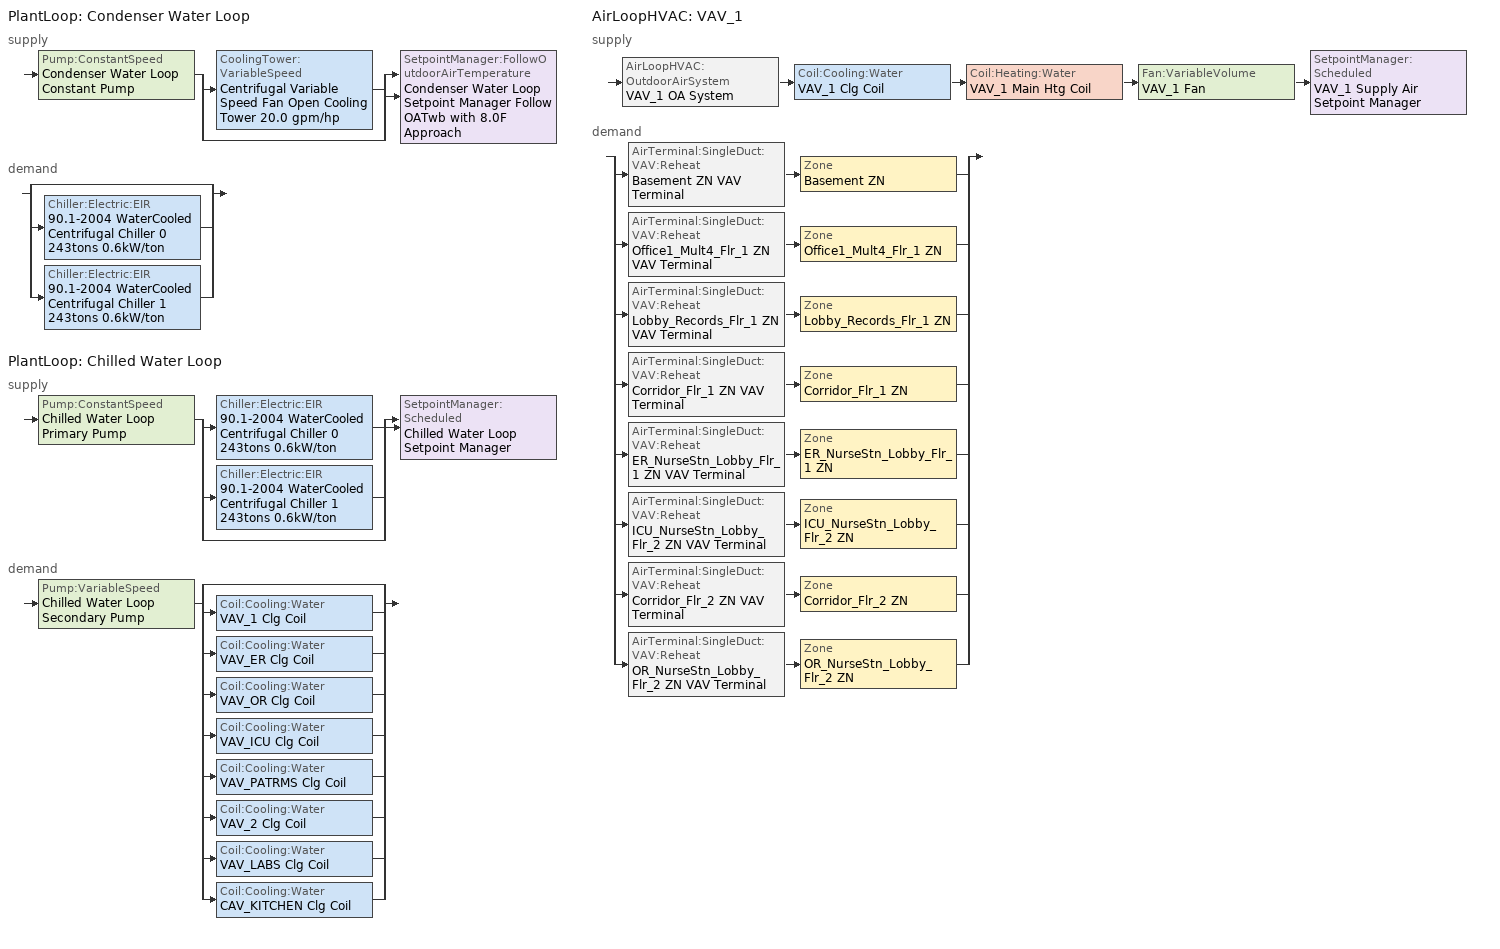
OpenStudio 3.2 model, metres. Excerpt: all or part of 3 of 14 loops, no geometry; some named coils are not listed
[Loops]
PlantLoop 'Condenser Water Loop'
 supply: Pump:ConstantSpeed 'Condenser Water Loop Constant Pump' > split
  | CoolingTower:VariableSpeed 'Centrifugal Variable Speed Fan Open Cooling Tower 20.0 gpm/hp'
  | bypass
  join > SetpointManager:FollowOutdoorAirTemperature 'Condenser Water Loop Setpoint Manager Follow OATwb with 8.0F Approach'
 demand: split
  | bypass
  | Chiller:Electric:EIR '90.1-2004 WaterCooled  Centrifugal Chiller 0 243tons 0.6kW/ton'
  | Chiller:Electric:EIR '90.1-2004 WaterCooled  Centrifugal Chiller 1 243tons 0.6kW/ton'
PlantLoop 'Chilled Water Loop'
 supply: Pump:ConstantSpeed 'Chilled Water Loop Primary Pump' > split
  | Chiller:Electric:EIR '90.1-2004 WaterCooled  Centrifugal Chiller 0 243tons 0.6kW/ton'
  | Chiller:Electric:EIR '90.1-2004 WaterCooled  Centrifugal Chiller 1 243tons 0.6kW/ton'
  | bypass
  join > SetpointManager:Scheduled 'Chilled Water Loop Setpoint Manager'
 demand: Pump:VariableSpeed 'Chilled Water Loop Secondary Pump' > split
  | bypass
  | Coil:Cooling:Water 'VAV_1 Clg Coil'
  | Coil:Cooling:Water 'VAV_ER Clg Coil'
  | Coil:Cooling:Water 'VAV_OR Clg Coil'
  | Coil:Cooling:Water 'VAV_ICU Clg Coil'
  | Coil:Cooling:Water 'VAV_PATRMS Clg Coil'
  | Coil:Cooling:Water 'VAV_2 Clg Coil'
  | Coil:Cooling:Water 'VAV_LABS Clg Coil'
  | Coil:Cooling:Water 'CAV_KITCHEN Clg Coil'
AirLoopHVAC 'VAV_1'
 supply: AirLoopHVAC:OutdoorAirSystem 'VAV_1 OA System' > Coil:Cooling:Water 'VAV_1 Clg Coil' > Coil:Heating:Water 'VAV_1 Main Htg Coil' > Fan:VariableVolume 'VAV_1 Fan' > SetpointManager:Scheduled 'VAV_1 Supply Air Setpoint Manager'
 demand: split
  | AirTerminal:SingleDuct:VAV:Reheat 'Basement ZN VAV Terminal' > Zone 'Basement ZN'
  | AirTerminal:SingleDuct:VAV:Reheat 'Office1_Mult4_Flr_1 ZN VAV Terminal' > Zone 'Office1_Mult4_Flr_1 ZN'
  | AirTerminal:SingleDuct:VAV:Reheat 'Lobby_Records_Flr_1 ZN VAV Terminal' > Zone 'Lobby_Records_Flr_1 ZN'
  | AirTerminal:SingleDuct:VAV:Reheat 'Corridor_Flr_1 ZN VAV Terminal' > Zone 'Corridor_Flr_1 ZN'
  | AirTerminal:SingleDuct:VAV:Reheat 'ER_NurseStn_Lobby_Flr_1 ZN VAV Terminal' > Zone 'ER_NurseStn_Lobby_Flr_1 ZN'
  | AirTerminal:SingleDuct:VAV:Reheat 'ICU_NurseStn_Lobby_Flr_2 ZN VAV Terminal' > Zone 'ICU_NurseStn_Lobby_Flr_2 ZN'
  | AirTerminal:SingleDuct:VAV:Reheat 'Corridor_Flr_2 ZN VAV Terminal' > Zone 'Corridor_Flr_2 ZN'
  | AirTerminal:SingleDuct:VAV:Reheat 'OR_NurseStn_Lobby_Flr_2 ZN VAV Terminal' > Zone 'OR_NurseStn_Lobby_Flr_2 ZN'
[Sizing:Zone] Zone Cooling Design Supply Air Temperature Input Method=SupplyAirTemperature; Zone Cooling Design Supply Air Temperature {C}=12.7778; Zone Cooling Design Supply Air Temperature Difference {deltaC}=11.11; Zone Heating Design Supply Air Temperature Input Method=SupplyAirTemperature; Zone Heating Design Supply Air Temperature {C}=40; Zone Heating Design Supply Air Temperature Difference {deltaC}=11.11; Zone Cooling Design Supply Air Humidity Ratio {kg-H2O/kg-air}=0.0085; Zone Heating Design Supply Air Humidity Ratio {kg-H2O/kg-air}=0.008; Cooling Design Air Flow Method=DesignDayWithLimit; Heating Design Air Flow Method=DesignDay; Account for Dedicated Outdoor Air System=No; Dedicated Outdoor Air System Control Strategy=NeutralSupplyAir; Dedicated Outdoor Air Low Setpoint Temperature for Design {C}=autosize; Dedicated Outdoor Air High Setpoint Temperature for Design {C}=autosize; Design Minimum Zone Ventilation Efficiency=0.6
Corridor_Flr_1 ZN; Corridor_Flr_2 ZN; ER_NurseStn_Lobby_Flr_1 ZN; ICU_NurseStn_Lobby_Flr_2 ZN; Lobby_Records_Flr_1 ZN; Office1_Mult4_Flr_1 ZN; OR_NurseStn_Lobby_Flr_2 ZN
[Zone equipment]
Basement ZN: Basement ZN VAV Terminal
Corridor_Flr_1 ZN: Corridor_Flr_1 ZN VAV Terminal
Corridor_Flr_2 ZN: Corridor_Flr_2 ZN VAV Terminal
ER_NurseStn_Lobby_Flr_1 ZN: ER_NurseStn_Lobby_Flr_1 ZN VAV Terminal
ICU_NurseStn_Lobby_Flr_2 ZN: ICU_NurseStn_Lobby_Flr_2 ZN VAV Terminal
Lobby_Records_Flr_1 ZN: Lobby_Records_Flr_1 ZN VAV Terminal
Office1_Mult4_Flr_1 ZN: Office1_Mult4_Flr_1 ZN VAV Terminal
OR_NurseStn_Lobby_Flr_2 ZN: OR_NurseStn_Lobby_Flr_2 ZN VAV Terminal
[PlantLoop] Glycol Concentration=0; Plant Loop Volume {m3}=Autocalculate; Load Distribution Scheme=Optimal
Name | Maximum Loop Temperature {C} | Minimum Loop Temperature {C} | Common Pipe Simulation
Condenser Water Loop | 80 | 5
Chilled Water Loop | 40 | 1 | CommonPipe
[Sizing:Plant]
Name | Loop Type | Design Loop Exit Temperature {C} | Loop Design Temperature Difference {deltaC} | Sizing Option | Zone Timesteps in Averaging Window | Coincident Sizing Factor Mode
Condenser Water Loop | Condenser | 29.4444 | 5.55556 | Coincident | 6 | GlobalCoolingSizingFactor
Chilled Water Loop | Cooling | 6.66667 | 5.61111 | NonCoincident | 1 | None
[SetpointManager:Scheduled] Control Variable=Temperature
Name | Schedule | Setpoint Node or NodeList
Chilled Water Loop Setpoint Manager | Chilled Water Loop Temp - 44F | Chilled Water Loop Supply Outlet Node
VAV_1 Supply Air Setpoint Manager | Supply Air Temp - 55.0F | VAV_1 Supply Outlet Node
[Pump:VariableSpeed]
Chilled Water Loop Secondary Pump: Rated Pump Head {Pa}=134508; Motor Efficiency=0.91; Fraction of Motor Inefficiencies to Fluid Stream=0; Coefficient 1 of the Part Load Performance Curve=0; Coefficient 2 of the Part Load Performance Curve=3.2485; Coefficient 3 of the Part Load Performance Curve=-4.7443; Coefficient 4 of the Part Load Performance Curve=2.5294; Pump Control Type=Intermittent; Skin Loss Radiative Fraction=0.5; Design Power Sizing Method=PowerPerFlowPerPressure; Design Electric Power per Unit Flow Rate {W/(m3/s)}=348701.1; Design Shaft Power per Unit Flow Rate per Unit Head {W-s/m3-Pa}=1.28205; Design Minimum Flow Rate Fraction=0
[SetpointManager:FollowOutdoorAirTemperature]
Condenser Water Loop Setpoint Manager Follow OATwb with 8.0F Approach: Control Variable=Temperature; Reference Temperature Type=OutdoorAirWetBulb; Offset Temperature Difference {deltaC}=4.44444; Maximum Setpoint Temperature {C}=29.4444; Minimum Setpoint Temperature {C}=21.1111; Setpoint Node or NodeList=Condenser Water Loop Supply Outlet Node
[Pump:ConstantSpeed] Rated Flow Rate {m3/s}=autosize; Rated Power Consumption {W}=autosize; Fraction of Motor Inefficiencies to Fluid Stream=0; Pump Control Type=Intermittent; Design Power Sizing Method=PowerPerFlowPerPressure; Design Electric Power per Unit Flow Rate {W/(m3/s)}=348701.1; Design Shaft Power per Unit Flow Rate per Unit Head {W-s/m3-Pa}=1.28205
Name | Rated Pump Head {Pa} | Motor Efficiency
Condenser Water Loop Constant Pump | 148557 | 0.924
Chilled Water Loop Primary Pump | 44836 | 0.895
[CoolingTower:VariableSpeed]
Centrifugal Variable Speed Fan Open Cooling Tower 20.0 gpm/hp: Model Type=CoolToolsCrossFlow; Design Inlet Air Wet-Bulb Temperature {C}=25; Design Approach Temperature {deltaC}=4.44444; Design Range Temperature {deltaC}=5.55556; Design Water Flow Rate {m3/s}=autosize; Design Air Flow Rate {m3/s}=autosize; Design Fan Power {W}=52922; Fan Power Ratio Function of Air Flow Rate Ratio Curve=VSD-TWR-FAN-FPLR; Minimum Air Flow Rate Ratio=0.2; Fraction of Tower Capacity in Free Convection Regime=0.125; Basin Heater Capacity {W/K}=0; Basin Heater Setpoint Temperature {C}=2; Evaporation Loss Mode=SaturatedExit; Evaporation Loss Factor {percent/K}=0.2; Drift Loss Percent {percent}=0.008; Blowdown Calculation Mode=ConcentrationRatio; Blowdown Concentration Ratio=3; Number of Cells=2; Sizing Factor=1
[Chiller:Electric:EIR] Reference Capacity {W}=Autosize; Reference COP {W/W}=5.54732; Reference Leaving Chilled Water Temperature {C}=6.66667; Reference Entering Condenser Fluid Temperature {C}=35; Reference Chilled Water Flow Rate {m3/s}=Autosize; Cooling Capacity Function of Temperature Curve=WaterCooled_Centrifugal_Chiller_LT150_2004_CAPFT; Electric Input to Cooling Output Ratio Function of Temperature Curve=WaterCooled_Centrifugal_Chiller_LT150_2004_EIRFT; Electric Input to Cooling Output Ratio Function of Part Load Ratio Curve=ChlrWtrCentPathAAllEIRRatio_fQRatio; Minimum Part Load Ratio=0.15; Maximum Part Load Ratio=1; Optimum Part Load Ratio=1; Minimum Unloading Ratio=0.25; Condenser Type=WaterCooled; Leaving Chilled Water Lower Temperature Limit {C}=2.22222; Chiller Flow Mode=ConstantFlow; Design Heat Recovery Water Flow Rate {m3/s}=Autosize; Sizing Factor=0.5; Basin Heater Capacity {W/K}=0; Basin Heater Setpoint Temperature {C}=10; Condenser Heat Recovery Relative Capacity Fraction=1
90.1-2004 WaterCooled  Centrifugal Chiller 0 243tons 0.6kW/ton; 90.1-2004 WaterCooled  Centrifugal Chiller 1 243tons 0.6kW/ton
[AirLoopHVAC]
VAV_1: Availability Schedule=Hospital HVACOperationSchd; Design Supply Air Flow Rate {m3/s}=autosize; Design Return Air Flow Fraction of Supply Air Flow=1
[Sizing:System]
VAV_1: Type of Load to Size On=Sensible; Design Outdoor Air Flow Rate {m3/s}=2.8592; Central Heating Maximum System Air Flow Ratio=0.3; Preheat Design Temperature {C}=7.22222; Preheat Design Humidity Ratio {kg-H2O/kg-Air}=0.008; Precool Design Temperature {C}=12.7778; Precool Design Humidity Ratio {kg-H2O/kg-Air}=0.008; Central Cooling Design Supply Air Temperature {C}=12.7778; Central Heating Design Supply Air Temperature {C}=12.7778; Sizing Option=Coincident; 100% Outdoor Air in Cooling=No; 100% Outdoor Air in Heating=No; Central Cooling Design Supply Air Humidity Ratio {kg-H2O/kg-Air}=0.0085; Central Heating Design Supply Air Humidity Ratio {kg-H2O/kg-Air}=0.008; Cooling Design Air Flow Method=DesignDay; Cooling Design Air Flow Rate {m3/s}=0; Heating Design Air Flow Method=DesignDay; Heating Design Air Flow Rate {m3/s}=0; System Outdoor Air Method=ZoneSum; Zone Maximum Outdoor Air Fraction=1; Cooling Supply Air Flow Rate Per Floor Area {m3/s-m2}=0.00996765; Cooling Fraction of Autosized Cooling Supply Air Flow Rate=1; Cooling Supply Air Flow Rate Per Unit Cooling Capacity {m3/s-W}=3.94755e-05; Heating Supply Air Flow Rate Per Floor Area {m3/s-m2}=0.00996765; Heating Fraction of Autosized Heating Supply Air Flow Rate=1; Heating Fraction of Autosized Cooling Supply Air Flow Rate=1; Heating Supply Air Flow Rate Per Unit Heating Capacity {m3/s-W}=3.15882e-05; Cooling Design Capacity Method=CoolingDesignCapacity; Cooling Design Capacity {W}=autosize; Cooling Design Capacity Per Floor Area {W/m2}=234.7; Fraction of Autosized Cooling Design Capacity=1; Heating Design Capacity Method=HeatingDesignCapacity; Heating Design Capacity {W}=autosize; Heating Design Capacity Per Floor Area {W/m2}=157; Fraction of Autosized Heating Design Capacity=1; Central Cooling Capacity Control Method=OnOff
[Fan:VariableVolume]
VAV_1 Fan: Availability Schedule=Always On Discrete; Fan Total Efficiency=0.6045; Pressure Rise {Pa}=1389.92; Maximum Flow Rate {m3/s}=Autosize; Fan Power Minimum Flow Rate Input Method=Fraction; Fan Power Minimum Flow Fraction=0.25; Fan Power Minimum Air Flow Rate {m3/s}=0; Motor Efficiency=0.93; Motor In Airstream Fraction=1; Fan Power Coefficient 1=0.04076; Fan Power Coefficient 2=0.0881; Fan Power Coefficient 3=-0.0729; Fan Power Coefficient 4=0.9437; Fan Power Coefficient 5=0
[Controller:WaterCoil] Action=Reverse; Minimum Actuated Flow {m3/s}=0
Name | Water Coil
VAV_1 Clg Coil Controller | VAV_1 Clg Coil
VAV_ER Clg Coil Controller | VAV_ER Clg Coil
VAV_OR Clg Coil Controller | VAV_OR Clg Coil
VAV_ICU Clg Coil Controller | VAV_ICU Clg Coil
VAV_PATRMS Clg Coil Controller | VAV_PATRMS Clg Coil
VAV_2 Clg Coil Controller | VAV_2 Clg Coil
VAV_LABS Clg Coil Controller | VAV_LABS Clg Coil
CAV_KITCHEN Clg Coil Controller | CAV_KITCHEN Clg Coil
[Coil:Cooling:Water] Availability Schedule=Always On Discrete; Design Inlet Water Temperature {C}=Autosize; Heat Exchanger Configuration=CrossFlow
VAV_1 Clg Coil; VAV_ER Clg Coil; VAV_OR Clg Coil; VAV_ICU Clg Coil; VAV_PATRMS Clg Coil; VAV_2 Clg Coil; VAV_LABS Clg Coil; CAV_KITCHEN Clg Coil
[Controller:OutdoorAir]
VAV_1 OA Controller: Minimum Outdoor Air Flow Rate {m3/s}=autosize; Maximum Outdoor Air Flow Rate {m3/s}=Autosize; Economizer Control Type=NoEconomizer; Economizer Control Action Type=ModulateFlow; Economizer Maximum Limit Dry-Bulb Temperature {C}=12.7778; Economizer Maximum Limit Enthalpy {J/kg}=64000; Lockout Type=LockoutWithHeating; Minimum Limit Type=FixedMinimum; Minimum Outdoor Air Schedule=Hospital BLDG_OA_FRAC_SCH; Controller Mechanical Ventilation=VAV_1 Vent Controller; High Humidity Control=No; Heat Recovery Bypass Control Type=BypassWhenWithinEconomizerLimits
[Controller:MechanicalVentilation]
VAV_1 Vent Controller: Availability Schedule=Always On Discrete; System Outdoor Air Method=ZoneSum
[AirLoopHVAC:OutdoorAirSystem]
VAV_1 OA System: Controller=VAV_1 OA Controller
[AirTerminal:SingleDuct:VAV:Reheat] Availability Schedule=Always On Discrete; Maximum Air Flow Rate {m3/s}=AutoSize; Zone Minimum Air Flow Input Method=Constant; Fixed Minimum Air Flow Rate {m3/s}=0; Maximum Hot Water or Steam Flow Rate {m3/s}=AutoSize; Minimum Hot Water or Steam Flow Rate {m3/s}=0; Convergence Tolerance=0.001; Damper Heating Action=Normal; Maximum Flow per Zone Floor Area During Reheat {m3/s-m2}=AutoSize; Maximum Flow Fraction During Reheat=0.5; Maximum Reheat Air Temperature {C}=40; Control For Outdoor Air=No
Name | Constant Minimum Air Flow Fraction | Reheat Coil
Basement ZN VAV Terminal | 0.618181 | Basement ZN Reheat Coil
Office1_Mult4_Flr_1 ZN VAV Terminal | 0.320013 | Office1_Mult4_Flr_1 ZN Reheat Coil
Lobby_Records_Flr_1 ZN VAV Terminal | 0.3 | Lobby_Records_Flr_1 ZN Reheat Coil
Corridor_Flr_1 ZN VAV Terminal | 0.448325 | Corridor_Flr_1 ZN Reheat Coil
ER_NurseStn_Lobby_Flr_1 ZN VAV Terminal | 0.3 | ER_NurseStn_Lobby_Flr_1 ZN Reheat Coil
ICU_NurseStn_Lobby_Flr_2 ZN VAV Terminal | 0.3 | ICU_NurseStn_Lobby_Flr_2 ZN Reheat Coil
Corridor_Flr_2 ZN VAV Terminal | 0.412486 | Corridor_Flr_2 ZN Reheat Coil
OR_NurseStn_Lobby_Flr_2 ZN VAV Terminal | 0.3 | OR_NurseStn_Lobby_Flr_2 ZN Reheat Coil
[Schedule:Constant]
Always On Discrete: Value=1
[Schedule:Ruleset]
Name | Default Day Schedule | Summer Design Day Schedule | Winter Design Day Schedule
Chilled Water Loop Temp - 44F | Chilled Water Loop Temp - 44F Default
Hospital HVACOperationSchd | Hospital HVACOperationSchd Default | Hospital HVACOperationSchd Summer Design Day | Hospital HVACOperationSchd Winter Design Day
Hospital BLDG_OA_FRAC_SCH | Hospital BLDG_OA_FRAC_SCH Default | Hospital BLDG_OA_FRAC_SCH Summer Design Day | Hospital BLDG_OA_FRAC_SCH Winter Design Day
Supply Air Temp - 55.0F | Supply Air Temp - 55.0F Default
[Schedule:Day]
Chilled Water Loop Temp - 44F Default: 24, 0, 6.66667
Hospital HVACOperationSchd Default; Hospital HVACOperationSchd Winter Design Day; Hospital HVACOperationSchd Summer Design Day: 24, 0, 1
Hospital BLDG_OA_FRAC_SCH Default: 24, 0, 0
Hospital BLDG_OA_FRAC_SCH Winter Design Day; Hospital BLDG_OA_FRAC_SCH Summer Design Day; Hospital BLDG_OA_FRAC_SCH WntrDsn|SmrDsn|Sat|Wkdy Day: 6, 0, 0, 18, 0, 0.25, 24, 0, 0
Supply Air Temp - 55.0F Default: 24, 0, 12.7778
[Schedule:Rule]
Schedule Rule 29: Schedule Ruleset=Hospital BLDG_OA_FRAC_SCH; Rule Order=0; Day Schedule=Hospital BLDG_OA_FRAC_SCH WntrDsn|SmrDsn|Sat|Wkdy Day; Apply Monday=Yes; Apply Tuesday=Yes; Apply Wednesday=Yes; Apply Thursday=Yes; Apply Friday=Yes; Apply Saturday=Yes; Date Specification Type=DateRange; Start Month=1; Start Day=1; End Month=12; End Day=31
[Curve:Cubic]
VSD-TWR-FAN-FPLR: Coefficient1 Constant=0.331629; Coefficient2 x=-0.885676; Coefficient3 x**2=0.605565; Coefficient4 x**3=0.948482; Minimum Value of x=0; Maximum Value of x=1
[Curve:Biquadratic] Minimum Value of x=5; Maximum Value of x=10; Minimum Value of y=17.78; Maximum Value of y=46.11
Name | Coefficient1 Constant | Coefficient2 x | Coefficient3 x**2 | Coefficient4 y | Coefficient5 y**2 | Coefficient6 x*y
WaterCooled_Centrifugal_Chiller_LT150_2004_CAPFT | 0.744645 | 0.0114858 | 1.48e-05 | 0.022401 | -0.000688 | 0.0009839
WaterCooled_Centrifugal_Chiller_LT150_2004_EIRFT | 0.772877 | 0.022101 | -7.99e-05 | -0.0070045 | 0.0004763 | -0.0010612
[Curve:Quadratic]
ChlrWtrCentPathAAllEIRRatio_fQRatio: Coefficient1 Constant=0.222149; Coefficient2 x=0.503156; Coefficient3 x**2=0.256905; Minimum Value of x=0.1; Maximum Value of x=1; Minimum Curve Output=0.28
